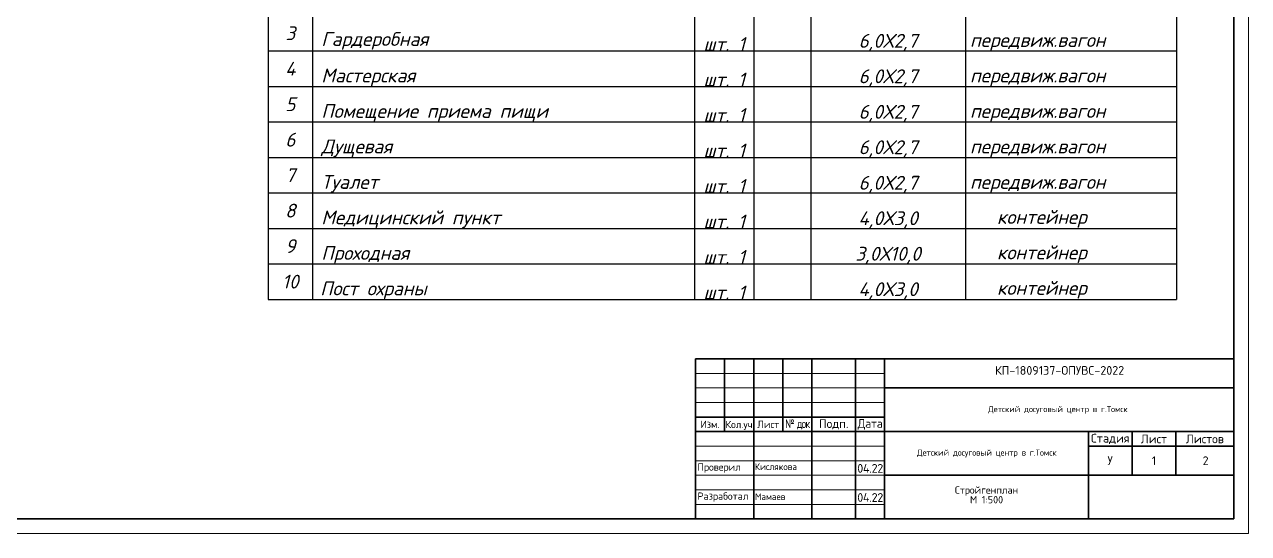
# Model space of a CAD drawing. Header units: millimetres. Extents: x -152693 to 518302, y -31658 to 793547.
# Drawn here: x 474149 to 518302, y 26052 to 44413 of the extents above; entities that cross this region are included whole.
import ezdxf

# ---------------------------------------------------------------- set-up
doc = ezdxf.new("R2010")
doc.units = ezdxf.units.MM
doc.linetypes.add('K5LT_BASIC', pattern=[0])
doc.linetypes.add('K5LT_THIN', pattern=[0])
doc.layers.add('Размерная', color=5, linetype='Continuous')
doc.layers.add('Системный слой', color=7, linetype='Continuous')
for name, color, linetype, lineweight in [('Текст', 42, 'Continuous', 30), ('толстые', 3, 'Continuous', 40), ('тонкие', 6, 'Continuous', 18)]:
    doc.layers.add(name, color=color, linetype=linetype, lineweight=lineweight)
doc.styles.add('isocpeur', font='isocpeur.ttf')
doc.styles.add('ГОСТ 300', font='isocpeur.ttf', dxfattribs={"height": 300})
doc.styles.add('ГОСТ 450', font='isocpeur.ttf', dxfattribs={"height": 450})
doc.styles.add('стиль1', font='isocpeur.ttf')
doc.styles.add('стиль4', font='isocpeui.ttf', dxfattribs={"height": 2.5})

msp = doc.modelspace()

# ---------------------------------------------------------------- linework, layer by layer
at = {"color": 0, "lineweight": 30, "ltscale": 1000}
for p, q in [((517776.90715, 32352.26969), (517776.90715, 87897.26969)), ((498351.90715, 26577.26969), (432096.90715, 26577.26969))]:
    msp.add_line(p, q, dxfattribs=at)
at = {"color": 0, "linetype": 'ByBlock', "lineweight": 15, "ltscale": 20}
msp.add_lwpolyline([(429996.90715, 26052.26969), (518301.90715, 26052.26969), (518301.90715, 88422.26969), (429996.90715, 88422.26969)], close=True, dxfattribs=at)
at = {"layer": 'Системный слой', "color": 7, "linetype": 'K5LT_BASIC', "lineweight": 25}
for p, q in [((482938.6028, 49697.50314), (482938.6028, 34497.50314)), ((515709.8028, 49697.50314), (515709.8028, 34497.50314)), ((500454.52844, 47297.50314), (500454.52844, 34497.50314)), ((498322.13275, 46017.50314), (498322.13275, 34497.50314)), ((484538.6028, 44737.50314), (484538.6028, 43457.50314)), ((502511.14044, 44737.50314), (502511.14044, 43457.50314)), ((508087.99126, 44737.50314), (508087.99126, 43457.50314)), ((484538.6028, 43457.50314), (484538.6028, 42177.50314)), ((502511.14044, 43457.50314), (502511.14044, 42177.50314)), ((508087.99126, 43457.50314), (508087.99126, 42177.50314)), ((484538.6028, 42177.50314), (484538.6028, 40897.50314)), ((502511.14044, 42177.50314), (502511.14044, 40897.50314)), ((508087.99126, 42177.50314), (508087.99126, 40897.50314)), ((484538.6028, 40897.50314), (484538.6028, 39617.50314)), ((502511.14044, 40897.50314), (502511.14044, 39617.50314)), ((508087.99126, 40897.50314), (508087.99126, 39617.50314)), ((484538.6028, 39617.50314), (484538.6028, 38337.50314)), ((502511.14044, 39617.50314), (502511.14044, 38337.50314)), ((508087.99126, 39617.50314), (508087.99126, 38337.50314)), ((484538.6028, 38337.50314), (484538.6028, 37057.50314)), ((502511.14044, 38337.50314), (502511.14044, 37057.50314)), ((508087.99126, 38337.50314), (508087.99126, 37057.50314)), ((484538.6028, 37057.50314), (484538.6028, 34497.50314)), ((502511.14044, 37057.50314), (502511.14044, 34497.50314)), ((508087.99126, 37057.50314), (508087.99126, 34497.50314)), ((482938.6028, 34497.50314), (515709.8028, 34497.50314))]:
    msp.add_line(p, q, dxfattribs=at)
at = {"layer": 'Системный слой', "color": 150, "linetype": 'K5LT_THIN', "lineweight": 25}
for p, q in [((482938.6028, 43457.50314), (515709.8028, 43457.50314)), ((482938.6028, 42177.50314), (515709.8028, 42177.50314)), ((482938.6028, 40897.50314), (515709.8028, 40897.50314)), ((482938.6028, 39617.50314), (515709.8028, 39617.50314)), ((482938.6028, 38337.50314), (498511.14044, 38337.50314)), ((498511.14044, 38337.50314), (515709.8028, 38337.50314)), ((482938.6028, 37057.50314), (515709.8028, 37057.50314)), ((482938.6028, 35777.50314), (515709.8028, 35777.50314))]:
    msp.add_line(p, q, dxfattribs=at)
at = {"layer": 'толстые', "color": 7, "lineweight": 30}
for p, q in [((517776.90715, 32352.26969), (498351.90715, 32352.26969)), ((517776.90715, 32352.26969), (498351.90715, 32352.26969)), ((499402.41642, 29727.26969), (499402.41642, 32352.26969)), ((499402.41642, 29727.26969), (499402.41642, 32352.26969)), ((500452.06472, 32352.26969), (500452.06472, 26577.26969)), ((500452.06472, 32352.26969), (500452.06472, 26577.26969)), ((501502.06472, 32352.26969), (501502.06472, 29727.26969)), ((501502.06472, 32352.26969), (501502.06472, 29727.26969)), ((502552.06472, 32352.26969), (502552.06472, 26577.26969)), ((502552.06472, 32352.26969), (502552.06472, 26577.26969)), ((504127.06472, 32352.26969), (504127.06472, 26577.26969)), ((504127.06472, 32352.26969), (504127.06472, 26577.26969)), ((505177.06472, 32352.26969), (505177.06472, 26577.26969)), ((505177.06472, 32352.26969), (505177.06472, 26577.26969)), ((517776.90715, 32352.26969), (517776.90715, 26577.26969)), ((517776.90715, 32352.26969), (517776.90715, 26577.26969)), ((505177.06472, 31302.26969), (517776.90715, 31302.26969)), ((505177.06472, 31302.26969), (517776.90715, 31302.26969)), ((498351.90715, 30252.26969), (505177.06472, 30252.26969)), ((498351.90715, 30252.26969), (505177.06472, 30252.26969)), ((498351.90715, 29727.26969), (517776.90715, 29727.26969)), ((498351.90715, 29727.26969), (517776.90715, 29727.26969)), ((512527.56743, 29727.26969), (512527.56743, 26577.26969)), ((512527.56743, 29727.26969), (512527.56743, 26577.26969)), ((514102.56743, 28152.26969), (514102.56743, 29727.26969)), ((514102.56743, 28152.26969), (514102.56743, 29727.26969)), ((515677.3711, 29727.26969), (515677.3711, 28152.35265)), ((515677.3711, 29727.26969), (515677.3711, 28152.35265)), ((512527.56743, 29202.26969), (517776.90715, 29202.26969)), ((512527.56743, 29202.26969), (517776.90715, 29202.26969)), ((505177.06472, 28152.26969), (517776.90715, 28152.26969)), ((505177.06472, 28152.26969), (517776.90715, 28152.26969)), ((517776.90715, 26577.26969), (498351.90715, 26577.26969)), ((517776.90715, 26577.26969), (498351.90715, 26577.26969))]:
    msp.add_line(p, q, dxfattribs=at)
at = {"layer": 'толстые', "color": 7, "lineweight": 30, "ltscale": 6}
msp.add_line((498351.90715, 32352.26969), (498351.90715, 26577.26969), dxfattribs=at)
msp.add_line((498351.90715, 32352.26969), (498351.90715, 26577.26969), dxfattribs=at)
at = {"layer": 'толстые', "color": 7, "lineweight": 5}
for p, q in [((517776.90715, 32352.26969), (498351.90715, 32352.26969)), ((517776.90715, 32352.26969), (498351.90715, 32352.26969)), ((499402.41642, 29727.26969), (499402.41642, 32352.26969)), ((499402.41642, 29727.26969), (499402.41642, 32352.26969)), ((500452.06472, 32352.26969), (500452.06472, 26577.26969)), ((500452.06472, 32352.26969), (500452.06472, 26577.26969)), ((501502.06472, 32352.26969), (501502.06472, 29727.26969)), ((501502.06472, 32352.26969), (501502.06472, 29727.26969)), ((502552.06472, 32352.26969), (502552.06472, 26577.26969)), ((502552.06472, 32352.26969), (502552.06472, 26577.26969)), ((504127.06472, 32352.26969), (504127.06472, 26577.26969)), ((504127.06472, 32352.26969), (504127.06472, 26577.26969)), ((505177.06472, 32352.26969), (505177.06472, 26577.26969)), ((505177.06472, 32352.26969), (505177.06472, 26577.26969)), ((517776.90715, 32352.26969), (517776.90715, 26577.26969)), ((517776.90715, 32352.26969), (517776.90715, 26577.26969)), ((505177.06472, 31302.26969), (517776.90715, 31302.26969)), ((505177.06472, 31302.26969), (517776.90715, 31302.26969)), ((498351.90715, 30252.26969), (505177.06472, 30252.26969)), ((498351.90715, 30252.26969), (505177.06472, 30252.26969)), ((498351.90715, 29727.26969), (517776.90715, 29727.26969)), ((498351.90715, 29727.26969), (517776.90715, 29727.26969)), ((512527.56743, 29727.26969), (512527.56743, 26577.26969)), ((512527.56743, 29727.26969), (512527.56743, 26577.26969)), ((514102.56743, 28152.26969), (514102.56743, 29727.26969)), ((514102.56743, 28152.26969), (514102.56743, 29727.26969)), ((515677.3711, 29727.26969), (515677.3711, 28152.35265)), ((515677.3711, 29727.26969), (515677.3711, 28152.35265)), ((512527.56743, 29202.26969), (517776.90715, 29202.26969)), ((512527.56743, 29202.26969), (517776.90715, 29202.26969)), ((505177.06472, 28152.26969), (517776.90715, 28152.26969)), ((505177.06472, 28152.26969), (517776.90715, 28152.26969)), ((517776.90715, 26577.26969), (498351.90715, 26577.26969)), ((517776.90715, 26577.26969), (498351.90715, 26577.26969))]:
    msp.add_line(p, q, dxfattribs=at)
at = {"layer": 'толстые', "color": 7, "lineweight": 5, "ltscale": 6}
msp.add_line((498351.90715, 32352.26969), (498351.90715, 26577.26969), dxfattribs=at)
msp.add_line((498351.90715, 32352.26969), (498351.90715, 26577.26969), dxfattribs=at)
at = {"layer": 'тонкие', "color": 7}
for p, q in [((498351.90715, 31827.26969), (505177.06472, 31827.26969)), ((498351.90715, 31827.26969), (505177.06472, 31827.26969)), ((498351.90715, 31302.26969), (505177.06472, 31302.26969)), ((498351.90715, 31302.26969), (505177.06472, 31302.26969)), ((498351.90715, 30777.26969), (505177.06472, 30777.26969)), ((498351.90715, 30777.26969), (505177.06472, 30777.26969)), ((498351.90715, 29202.26969), (505177.06472, 29202.26969)), ((498351.90715, 29202.26969), (505177.06472, 29202.26969)), ((498351.90715, 28677.26969), (505177.06472, 28677.26969)), ((498351.90715, 28677.26969), (505177.06472, 28677.26969)), ((498351.90715, 28152.26969), (505177.06472, 28152.26969)), ((498351.90715, 28152.26969), (505177.06472, 28152.26969)), ((498351.90715, 27627.26969), (505177.06472, 27627.26969)), ((498351.90715, 27627.26969), (505177.06472, 27627.26969)), ((498351.90715, 27102.26969), (505177.06472, 27102.26969)), ((498351.90715, 27102.26969), (505177.06472, 27102.26969))]:
    msp.add_line(p, q, dxfattribs=at)
at = {"layer": 'тонкие', "color": 7, "lineweight": 5}
for p, q in [((498351.90715, 31827.26969), (505177.06472, 31827.26969)), ((498351.90715, 31827.26969), (505177.06472, 31827.26969)), ((498351.90715, 31302.26969), (505177.06472, 31302.26969)), ((498351.90715, 31302.26969), (505177.06472, 31302.26969)), ((498351.90715, 30777.26969), (505177.06472, 30777.26969)), ((498351.90715, 30777.26969), (505177.06472, 30777.26969)), ((498351.90715, 29202.26969), (505177.06472, 29202.26969)), ((498351.90715, 29202.26969), (505177.06472, 29202.26969)), ((498351.90715, 28677.26969), (505177.06472, 28677.26969)), ((498351.90715, 28677.26969), (505177.06472, 28677.26969)), ((498351.90715, 28152.26969), (505177.06472, 28152.26969)), ((498351.90715, 28152.26969), (505177.06472, 28152.26969)), ((498351.90715, 27627.26969), (505177.06472, 27627.26969)), ((498351.90715, 27627.26969), (505177.06472, 27627.26969)), ((498351.90715, 27102.26969), (505177.06472, 27102.26969)), ((498351.90715, 27102.26969), (505177.06472, 27102.26969))]:
    msp.add_line(p, q, dxfattribs=at)

# ---------------------------------------------------------------- texts
at = {"color": 0, "linetype": 'ByBlock', "lineweight": 5, "ltscale": 1000, "insert": (509156.41239, 32093.10615), "char_height": 315, "attachment_point": 1, "style": 'ГОСТ 300'}
msp.add_mtext_dynamic_manual_height_columns('КП-{\\C256;1809137}-ОПУВС-2022', width=6299.475, gutter_width=1575, heights=[0], dxfattribs=at)
at = {"color": 0, "linetype": 'ByBlock', "lineweight": 15, "ltscale": 1000, "attachment_point": 1, "style": 'ГОСТ 300'}
for s, width, heights, insert, char_height in [('\\pxi1.26397,l1.0792;Детский досуговый центр в г.Томск', 11963.7, [0], (508395.9115, 30649.99358), 220.5), ('\\pxi1.26397,l1.0792;Детский досуговый центр в г.Томск', 11963.7, [286.65], (505829.45597, 29081.24033), 220.5), ('У', 318.15, [0], (513214.65715, 28844.21969), 315)]:
    msp.add_mtext_dynamic_manual_height_columns(s, width=width, gutter_width=1575, heights=heights, dxfattribs=dict(at, insert=insert, char_height=char_height))
at = {"linetype": 'ByBlock', "lineweight": 15, "ltscale": 500, "insert": (505177.06472, 27754.0066), "char_height": 262.5, "attachment_point": 1, "style": 'ГОСТ 300'}
msp.add_mtext_dynamic_manual_height_columns('\\A1;\\pxsm0.8,qc;{\\C256;\\c0;Стройгенплан \\PМ 1:500}', width=7350.5027111, gutter_width=1575, heights=[1425.16531], dxfattribs=at)
at = {"layer": 'Размерная', "color": 0, "lineweight": 0, "ltscale": 100, "char_height": 315, "width": 1575, "attachment_point": 5, "style": 'стиль1'}
for s, insert in [('1', (514890.06743, 28677.26969)), ('2', (516753.10907, 28677.26969))]:
    msp.add_mtext(s, dxfattribs=dict(at, insert=insert))
at = {"layer": 'Системный слой', "lineweight": 25, "char_height": 500, "style": 'стиль4'}
for s, insert, width, attachment_point in [('{\\C7;3}', (483738.6028, 44097.50314), 1600, 5), ('{\\C7; Гардеробная}', (484538.6028, 43504.6833), 7157.5561523, 7), ('{\\C7; шт. 1}', (498322.13275, 43457.50314), 4189.0076876, 7), ('{\\C7;6,0Х2,7}', (505299.56585, 43457.50314), 5576.8508233, 8), ('{\\C7;передвиж.вагон}', (508254.54555, 43468.17141), 7455.2572522, 7), ('{\\C7;4}', (483738.6028, 42817.50314), 1600, 5), ('\\pt60;{\\C7; Мастерская}', (484538.6028, 42188.17172), 13712.9759218, 7), ('{\\C7; шт. 1}', (498322.13275, 42177.50314), 4189.0076876, 7), ('{\\C7;6,0Х2,7}', (505299.56585, 42177.50314), 5576.8508233, 8), ('{\\C7;передвиж.вагон}', (508254.54555, 42188.17141), 7455.2572522, 7), ('{\\C7;5}', (483738.6028, 41537.50314), 1600, 5), ('{\\C7; Помещение приема пищи }', (484538.6028, 40908.17172), 13485.1433796, 7), ('{\\C7;6,0Х2,7}', (505299.56585, 40897.50314), 5576.8508233, 8), ('{\\C7; шт. 1}', (498322.13275, 40897.50314), 4189.0076876, 7), ('{\\C7;передвиж.вагон}', (508254.54555, 40908.17141), 7455.2572522, 7), ('{\\C7;6}', (483738.6028, 40257.50314), 1600, 5), ('{\\C7; Дущевая}', (484538.6028, 39628.17172), 6049.3600221, 7), ('{\\C7;6,0Х2,7}', (505299.56585, 39617.50314), 5576.8508233, 8), ('{\\C7; шт. 1}', (498322.13275, 39617.50314), 4189.0076876, 7), ('{\\C7;передвиж.вагон}', (508254.54555, 39628.17141), 7455.2572522, 7), ('{\\C7;7}', (483738.6028, 38977.50314), 1600, 5), ('{\\C7; Туалет}', (484538.6028, 38348.17111), 6539.9702946, 7), ('{\\C7;6,0Х2,7}', (505299.56585, 38337.50314), 5576.8508233, 8), ('{\\C7; шт. 1}', (498322.13275, 38337.50314), 4189.0076876, 7), ('{\\C7;передвиж.вагон}', (508254.54555, 38348.17141), 7455.2572522, 7), ('{\\C7;8}', (483738.6028, 37697.50314), 1600, 5), ('{\\C7; Медицинский пункт}', (484538.6028, 37068.17111), 13645.7704006, 7), ('{\\C7; шт. 1}', (498322.13275, 37057.50314), 4189.0076876, 7), ('{\\C7;4,0Х3,0}', (505299.56585, 37057.50314), 5576.8508233, 8), ('{\\C7;контейнер}', (509228.24298, 37085.18006), 5826.4449056, 7), ('{\\C7;9}', (483738.6028, 36417.50314), 1600, 5), ('{\\C7; Проходная}', (484538.6028, 35788.17111), 7316.1427836, 7), ('{\\C7; шт. 1}', (498322.13275, 35777.50314), 4189.0076876, 7), ('{\\C7;3,0Х10,0}', (505299.56585, 35777.50314), 5576.8508233, 8), ('{\\C7;контейнер}', (509228.24298, 35805.18006), 5826.4449056, 7), ('{\\C7;10}', (483738.6028, 35137.50314), 1600, 5), ('{\\C7;Пост охраны}', (484816.15213, 34508.17111), 13645.7704006, 7), ('{\\C7; шт. 1}', (498322.13275, 34497.50314), 4189.0076876, 7), ('{\\C7;4,0Х3,0}', (505299.56585, 34497.50314), 5576.8508233, 8), ('{\\C7;контейнер}', (509228.24298, 34525.18006), 5826.4449056, 7)]:
    msp.add_mtext(s, dxfattribs=dict(at, insert=insert, width=width, attachment_point=attachment_point))
at = {"layer": 'Текст', "color": 7, "lineweight": 5, "insert": (498877.2463, 29989.76969), "char_height": 262.5, "width": 1050.3402319, "attachment_point": 5, "style": 'isocpeur'}
msp.add_mtext('{\\fISOCPEUR|b0|i0|c204|p34;Изм}.', dxfattribs=at)
at = {"layer": 'Текст', "color": 7, "lineweight": 5, "insert": (499924.7336, 29947.40691), "char_height": 262.5, "width": 945, "attachment_point": 5, "line_spacing_factor": 1.2, "style": 'ГОСТ 450'}
msp.add_mtext('Кол.уч', dxfattribs=at)
at = {"layer": 'Текст', "color": 7, "style": 'ГОСТ 450'}
for s, insert, char_height, width, attachment_point in [('{\\fISOCPEUR|b0|i0|c204|p34;Лист}', (500977.06472, 29989.76969), 262.5, 1050, 5), ('{\\fISOCPEUR|b0|i0|c204|p34;\\W0.8;\\T0.85;№\\fISOCPEUR|b0|i0|c0|p34; \\fISOCPEUR|b0|i0|c204|p34;док}', (502027.06472, 29989.76969), 315, 1050, 5), ('{\\fISOCPEUR|b0|i0|c204|p34;Подп}.', (503339.56472, 29989.76969), 315, 1575, 5), ('{\\fISOCPEUR|b0|i0|c204|p34;\\T0.95;Дата}', (504652.06472, 29989.76969), 315, 1050, 5), ('{\\fISOCPEUR|b0|i0|c204|p34;Стадия}', (513315.19064, 29464.76969), 315, 1575.2464099, 5), ('{\\fISOCPEUR|b0|i0|c204|p34;Лист}', (514890.09247, 29464.76969), 315, 1574.5572547, 5), ('{\\fISOCPEUR|b0|i0|c204|p34;Листов}', (516727.13912, 29464.76969), 315, 2099.536057, 5), ('{\\fISOCPEUR|b0|i0|c204|p34;Проверил}', (498426.37738, 28581.8681), 262.5, 1794.8017417, 1), ('Кислякова', (500493.13423, 28581.8681), 241.5, 1794.8017417, 1), ('{\\T0.95;04.22}', (504652.06472, 28402.06724), 315, 1050, 5), ('{\\fISOCPEUR|b0|i0|c204|p34;Разработал}', (498426.37738, 27531.8681), 262.5, 1794.8017417, 1), ('Мамаев', (500501.40381, 27497.70269), 236.25, 1615.3215675, 1), ('{\\T0.95;04.22}', (504652.06472, 27352.06724), 315, 1050, 5)]:
    msp.add_mtext(s, dxfattribs=dict(at, insert=insert, char_height=char_height, width=width, attachment_point=attachment_point))

doc.saveas('drawing.dxf')
